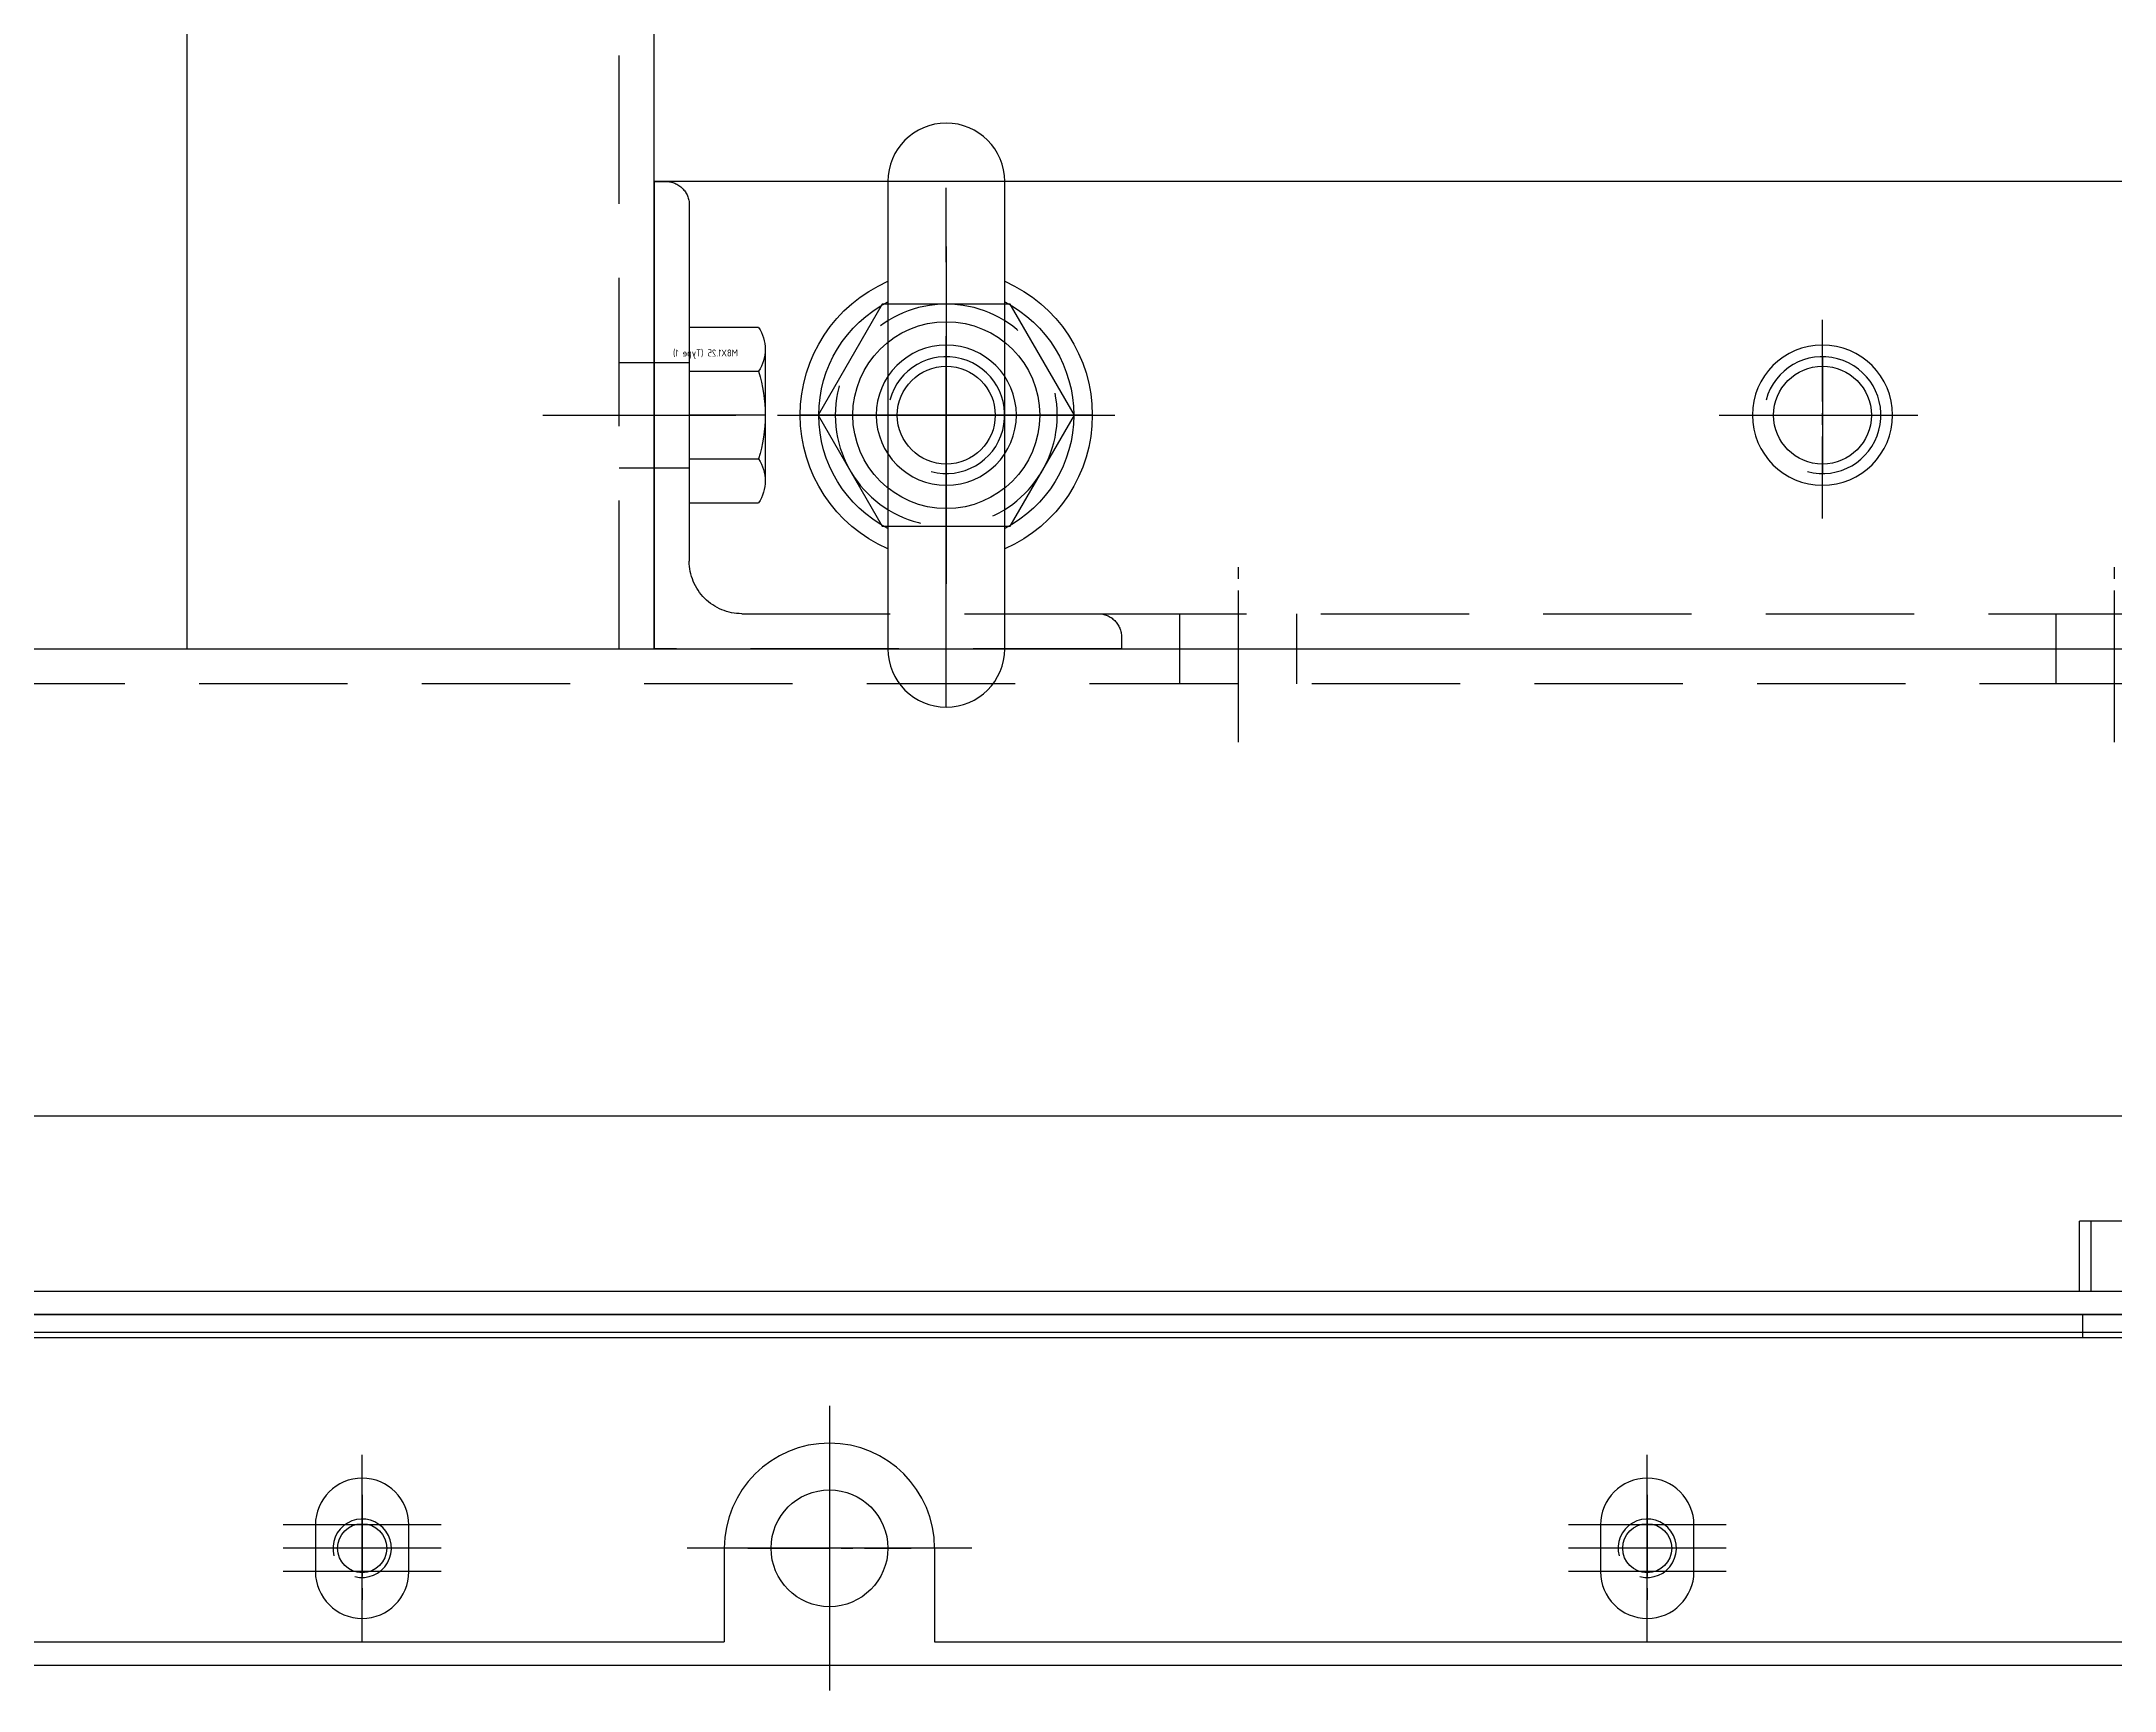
# Model space of a CAD drawing. Header units: millimetres. Extents: x 282 to 14566, y -4134 to 5341.
# Drawn here: x 6070.8 to 6248.2, y 1548.2 to 1689.3 of the extents above; entities that cross this region are included whole.
import ezdxf
from ezdxf.enums import TextEntityAlignment as Align

# ---------------------------------------------------------------- set-up
doc = ezdxf.new("R2010")
doc.units = ezdxf.units.MM
for name, pattern in [('CENTER', [50.8, 31.75, -6.35, 6.35, -6.35]), ('CENTER1', [10, 7, -1, 1, -1]), ('HIDDEN', [9.525, 6.35, -3.175]), ('HIDDEN2', [4.7625, 3.175, -1.5875]), ('HIDDENX2', [19.05, 12.7, -6.35])]:
    doc.linetypes.add(name, pattern=pattern)
doc.layers.add('CENTER', color=1, linetype='CENTER')
doc.layers.add('THIN', color=3, linetype='Continuous')
doc.styles.get("Standard").update_dxf_attribs({"font": 'ISOCP.SHX', "bigfont": 'WHGTXT.SHX'})

# ---------------------------------------------------------------- blocks, each defined once
blk = doc.blocks.new('A$C065017E1')
at = {"color": 1, "linetype": 'CENTER1'}
for p, q in [((-435, 17), (-435, 3)), ((-475, 14.58), (-475, 5.42)), ((-365, 14.58), (-365, 5.42)), ((-470.42, 10), (-479.58, 10)), ((-442, 10), (-428, 10)), ((-360.42, 10), (-369.58, 10))]:
    blk.add_line(p, q, dxfattribs=at)
at = {"color": 2, "ltscale": 10}
blk.add_lwpolyline([(-650, 580), (-650, 0), (0, 0), (0, 580)], close=True, dxfattribs=at)
for centre in [(-425, 107), (-350, 107)]:
    blk.add_circle(centre, 4.19)
at = {"color": 2}
blk.add_circle((-435, 10), 5, dxfattribs=at)
at = {"color": 3}
for centre in [(-475, 10), (-365, 10)]:
    blk.add_circle(centre, 2.1, dxfattribs=at)
for centre in [(-475, 10), (-365, 10)]:
    blk.add_arc(centre, 2.5, 255.409, 195.034)
at = {"layer": 'CENTER'}
for p, q in [((-425, 112), (-425, 102)), ((-350, 112), (-350, 102)), ((-430, 107), (-420, 107)), ((-355, 107), (-345, 107))]:
    blk.add_line(p, q, dxfattribs=at)
at = {"layer": 'THIN'}
for centre in [(-425, 107), (-350, 107)]:
    blk.add_arc(centre, 5, 255, 165, dxfattribs=at)
blk = doc.blocks.new('A$C0EF939BE')
blk.add_lwpolyline([(-20, 5), (20, 5, -1), (20, -5), (-20, -5, -1)], format="xyb", close=True)
for radius, start, end in [(12.5, 23.5782, 156.4218), (10.91, 27.2772, 152.7228), (12.5, 203.5782, 336.4218), (10.91, 207.2772, 332.7228)]:
    blk.add_arc((0, 0), radius, start, end)
at = {"layer": 'CENTER'}
for p, q in [((0, 12.5), (0, -12.5)), ((-25, 0), (25, 0))]:
    blk.add_line(p, q, dxfattribs=at)
blk = doc.blocks.new('A$C52180AF6')
at = {"color": 2, "linetype": 'HIDDENX2'}
for p, q in [((6.5, -5.63), (6.5, 5.63)), ((0, 3.75), (5.92, 3.75)), ((0, -3.75), (5.92, -3.75))]:
    blk.add_line(p, q, dxfattribs=at)
blk.add_lwpolyline([(0, -7.51), (0, 7.51), (5.92, 7.51, -0.309401), (5.92, 3.75, -0.154701), (5.92, -3.75, -0.309401), (5.92, -7.51)], format="xyb", close=True, dxfattribs=at)
at = {"layer": 'CENTER'}
blk.add_line((6.5, 0), (0, 0), dxfattribs=at)
at = {"color": 2, "linetype": 'HIDDENX2'}
blk.add_text('M8X1.25 (Type 1)', height=0.6, rotation=180, dxfattribs=at).set_placement((4.16, -5.32), align=Align.MIDDLE_LEFT)
blk = doc.blocks.new('A$C44CD3016')
at = {"color": 1, "linetype": 'CENTER1'}
for p, q in [((-100, 24), (-100, 13)), ((-25, 24), (-25, 13)), ((-154, 0), (-143, 0))]:
    blk.add_line(p, q, dxfattribs=at)
at = {"color": 2, "linetype": 'HIDDEN2'}
for p, q in [((-105, 20), (-105, 17)), ((-95, 20), (-95, 17)), ((-30, 20), (-30, 17)), ((-150, 4.5), (-147, 4.5)), ((-150, -4.5), (-147, -4.5))]:
    blk.add_line(p, q, dxfattribs=at)
at = {"color": 2, "linetype": 'HIDDENX2'}
blk.add_line((-112, 17), (62, 17), dxfattribs=at)
at = {"color": 250, "linetype": 'CENTER1'}
for p, q in [((-125, -8.84), (-125, 8.84)), ((-50, 8.84), (-50, -8.84)), ((-133.84, 0), (-116.16, 0)), ((-58.84, 0), (-41.16, 0))]:
    blk.add_line(p, q, dxfattribs=at)
at = {"color": 4}
blk.add_lwpolyline([(100, -20), (-150, -20), (-150, 20), (100, 20)], close=True, dxfattribs=at)
at = {"color": 2, "linetype": 'HIDDENX2'}
blk.add_lwpolyline([(-150, 20), (-150, -20), (-149, -20, 0.414214), (-147, -18), (-147, 12.5, -0.414214), (-142.5, 17), (-112, 17, 0.414214), (-110, 19), (-110, 20)], format="xyb", close=True, dxfattribs=at)
blk.add_lwpolyline([(-119.52, -9.5), (-130.48, -9.5), (-135.97, 0), (-130.48, 9.5), (-119.52, 9.5), (-114.03, 0), (-119.52, -9.5)], dxfattribs=at)
blk.add_circle((-125, 0), 9.5, dxfattribs=at)
at = {"color": 250}
for centre in [(-125, 0), (-50, 0)]:
    blk.add_circle(centre, 6, dxfattribs=at)
at = {"rotation": 270}
blk.add_blockref('A$C0EF939BE', (-125, 0), dxfattribs=at)
blk.add_blockref('A$C52180AF6', (-147, 0))
blk = doc.blocks.new('A$C08473D62')
at = {"color": 2, "linetype": 'HIDDENX2'}
blk.add_line((3, -386), (3, 20), dxfattribs=at)
at = {"color": 2, "linetype": 'HIDDEN2'}
for p, q in [((3, -361.5), (0, -361.5)), ((3, -370.5), (0, -370.5))]:
    blk.add_line(p, q, dxfattribs=at)
at = {"color": 1, "linetype": 'CENTER1'}
blk.add_line((9.54, -366), (-6.54, -366), dxfattribs=at)
at = {"color": 3}
blk.add_lwpolyline([(40, 20), (40, -386), (0, -386), (0, 20)], close=True, dxfattribs=at)
blk = doc.blocks.new('A$C5C183642')
at = {"color": 1, "linetype": 'CENTER1'}
for p, q in [((-380, -8), (-380, 5)), ((-305, -8), (-305, 5))]:
    blk.add_line(p, q, dxfattribs=at)
at = {"color": 2, "linetype": 'HIDDENX2'}
for p, q in [((-385, -3), (-385, 0)), ((-375, -3), (-375, 0)), ((-310, -3), (-310, 0)), ((20, -3), (-630, -3))]:
    blk.add_line(p, q, dxfattribs=at)
at = {"color": 3}
blk.add_lwpolyline([(20, -40), (-630, -40), (-630, 0), (20, 0)], close=True, dxfattribs=at)
blk = doc.blocks.new('A$C197C64E6')
for p, q in [((-313, 0), (-313, 6)), ((-307, 6), (-313, 6)), ((-312, 0), (-312, 6))]:
    blk.add_line(p, q)
at = {"color": 3}
blk.add_lwpolyline([(0, 0), (0, -2), (-620, -2), (-620, 0)], close=True, dxfattribs=at)
blk = doc.blocks.new('A$C664E0AA2')
at = {"color": 1, "linetype": 'CENTER'}
for p, q in [((-390, -448.56), (-390, -477.44)), ((-404.44, -463), (-375.56, -463)), ((-400, -547.82), (-400, -572.18)), ((-440, -568), (-440, -552)), ((-330, -568), (-330, -552)), ((-433.25, -558), (-446.75, -558)), ((-323.25, -558), (-336.75, -558)), ((-433.25, -560), (-446.75, -560)), ((-387.82, -560), (-412.18, -560)), ((-323.25, -560), (-336.75, -560)), ((-433.25, -562), (-446.75, -562)), ((-323.25, -562), (-336.75, -562))]:
    blk.add_line(p, q, dxfattribs=at)
at = {"color": 2, "linetype": 'HIDDENX2'}
blk.add_line((-629, -540), (49, -540), dxfattribs=at)
at = {"color": 3}
for p, q in [((-409, -560), (-409, -568)), ((-391, -560), (-391, -568)), ((-516, -568), (-409, -568)), ((-391, -568), (-284, -568))]:
    blk.add_line(p, q, dxfattribs=at)
blk.add_lwpolyline([(49, -541.5), (49, -18.5), (-629, -18.5), (-629, -541.5)], close=True, dxfattribs=at)
for points in [[(-436, -558, 1), (-444, -558), (-444, -562, 1), (-436, -562)], [(-326, -558, 1), (-334, -558), (-334, -562, 1), (-326, -562)]]:
    blk.add_lwpolyline(points, format="xyb", close=True, dxfattribs=at)
blk.add_circle((-390, -463), 8, dxfattribs=at)
blk.add_arc((-400, -560), 9, 0, 180, dxfattribs=at)
blk.add_blockref('A$C197C64E6', (20, -538))
blk = doc.blocks.new('A$C69F530FE')
at = {"color": 2, "linetype": 'HIDDEN'}
blk.add_line((-295.75, 0), (-295.75, -2), dxfattribs=at)
at = {"color": 3}
blk.add_lwpolyline([(6, -2), (-592, -2), (-592, 0), (6, 0)], close=True, dxfattribs=at)

msp = doc.modelspace()

# ---------------------------------------------------------------- block references
for name, p in [('A$C664E0AA2', (6538.234, 2120.349)), ('A$C065017E1', (6573.234, 1550.349)), ('A$C5C183642', (6553.234, 1637.349)), ('A$C69F530FE', (6541.234, 1580.349))]:
    msp.add_blockref(name, p)
at = {"xscale": -1}
msp.add_blockref('A$C08473D62', (6123.234, 2023.349), dxfattribs=at)
at = {"xscale": -1, "rotation": 180}
msp.add_blockref('A$C44CD3016', (6273.234, 1657.349), dxfattribs=at)

doc.saveas('drawing.dxf')
